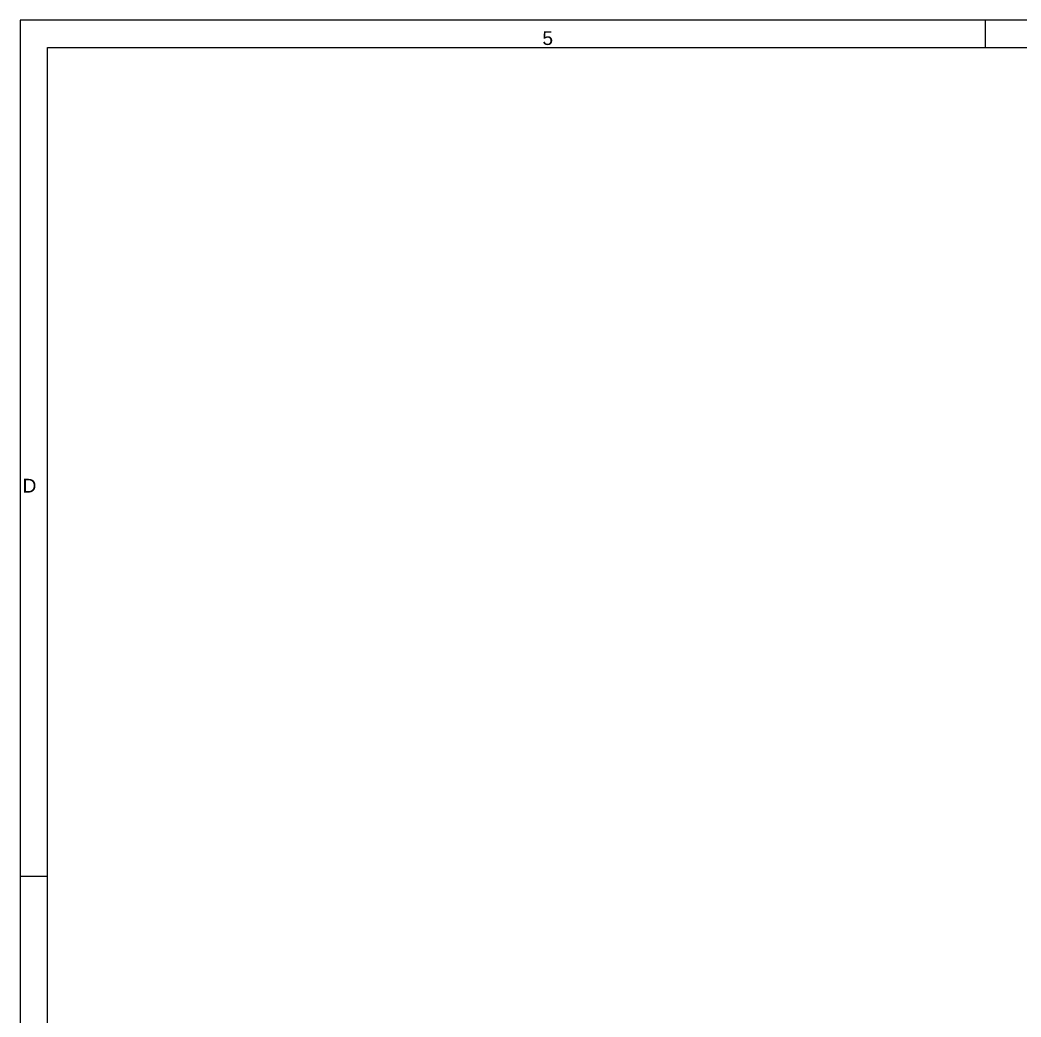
# Model space of a CAD drawing. Header units: millimetres. Extents: x -156 to 264, y -126 to 171.
# Drawn here: x -155.5 to -62.8, y 78.7 to 171 of the extents above; entities that cross this region are included whole.
import ezdxf

# ---------------------------------------------------------------- set-up
doc = ezdxf.new("R2010")
doc.units = ezdxf.units.MM
doc.header["$MEASUREMENT"] = 0
doc.layers.add('DIMENSION', color=7, linetype='Continuous', true_color=0xffffff)

msp = doc.modelspace()

# ---------------------------------------------------------------- linework, layer by layer
at = {"layer": 'DIMENSION'}
for points in [[(264.331, 170.954), (-155.531, 170.954)], [(-155.531, 170.954), (-155.531, -125.972)], [(-152.991, -123.432), (-152.991, 168.414), (15.665, 168.414), (15.665, 170.954)], [(-66.123, 168.414), (-66.123, 170.954)], [(-155.531, 91.706), (-152.991, 91.706)]]:
    msp.add_lwpolyline(points, dxfattribs=at)

# ---------------------------------------------------------------- texts
at = {"layer": 'DIMENSION', "char_height": 1.27, "attachment_point": 7, "line_spacing_factor": 0.963855}
for s, insert, width in [('\\fArial;5', (-107.164, 168.626), 2.10392), ('\\fArial;D', (-155.297, 127.224), 2.31813)]:
    msp.add_mtext(s, dxfattribs=dict(at, insert=insert, width=width))

doc.saveas('drawing.dxf')
